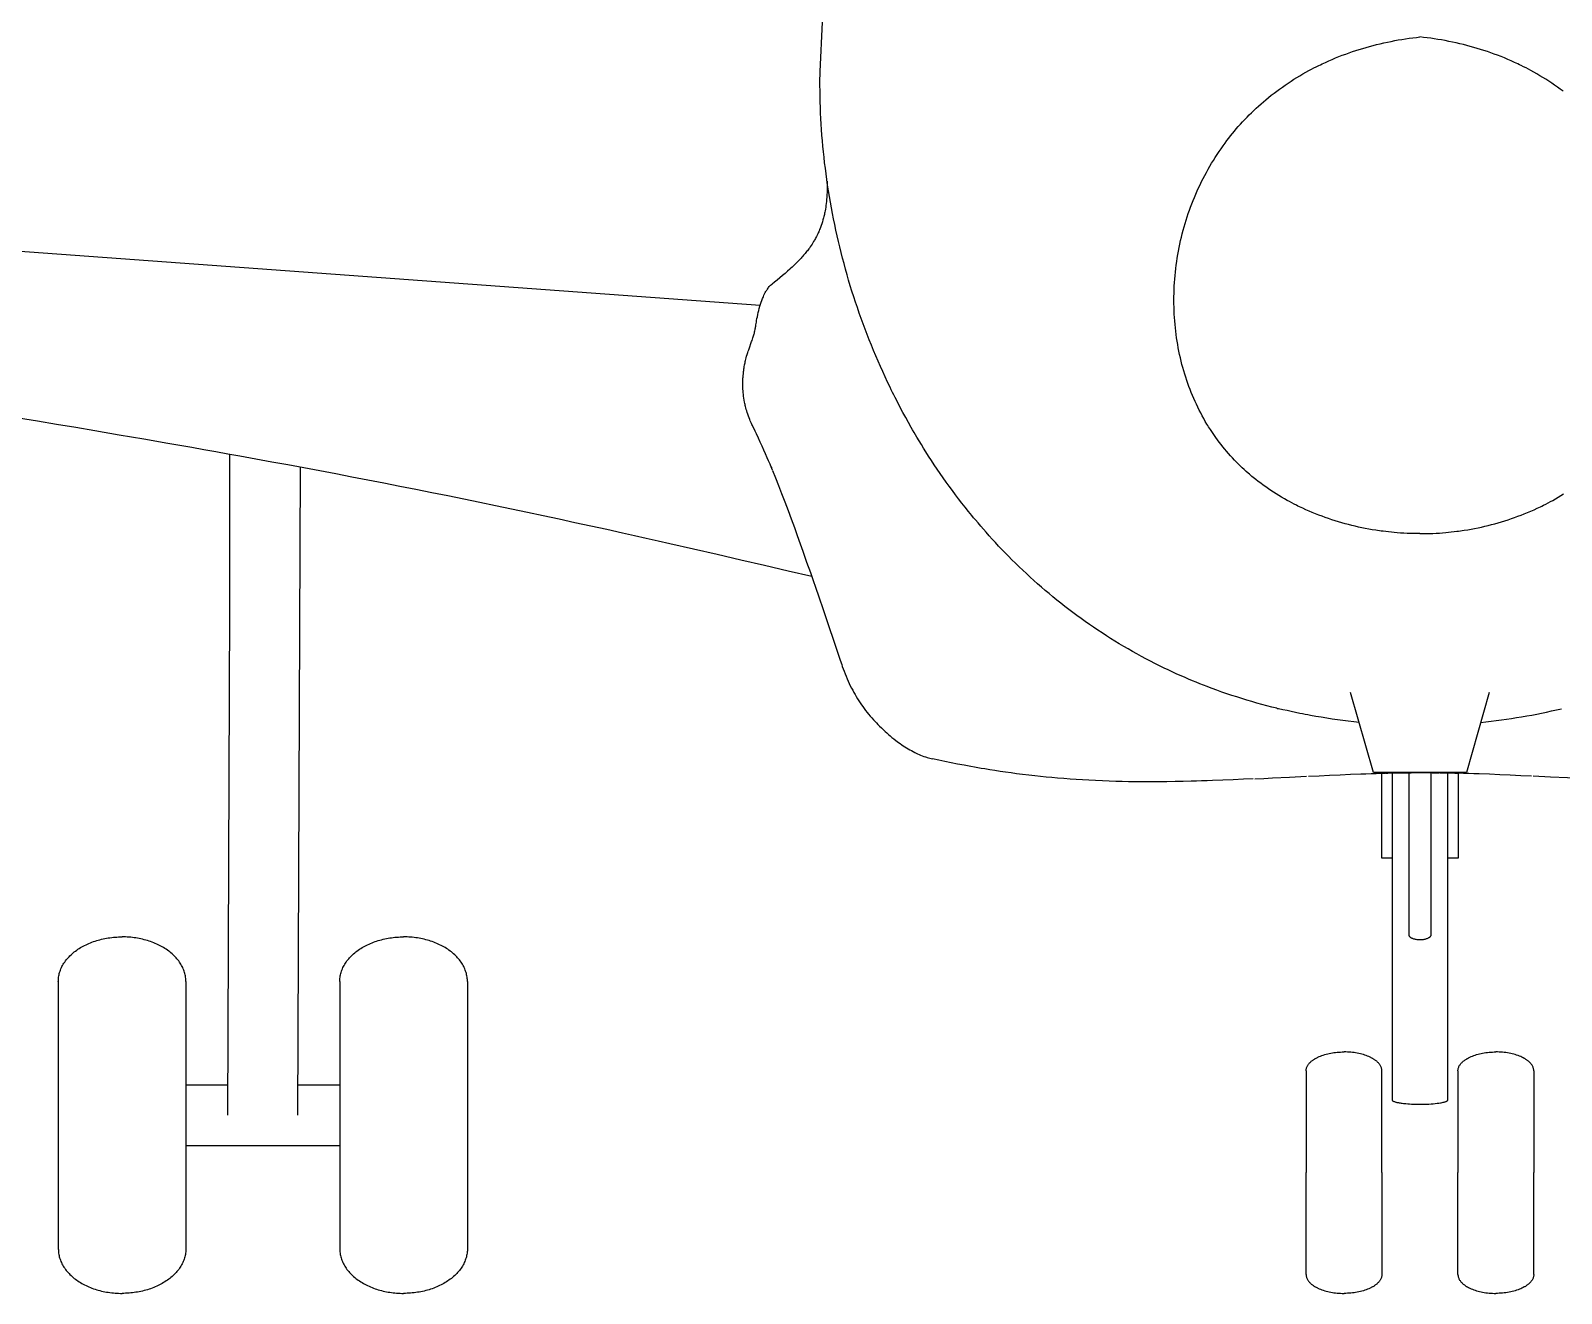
# Model space of a CAD drawing. Extents: x -17108 to 71323, y -8319 to 54197.
# Drawn here: x 48954 to 53995, y 42317 to 46476 of the extents above; entities that cross this region are included whole.
import ezdxf

# ---------------------------------------------------------------- set-up
doc = ezdxf.new("R2010")
doc.units = 0
doc.linetypes.add('DASHED', pattern=[15, 12, -3])
doc.layers.get('0').update_dxf_attribs({"linetype": 'CONTINUOUS'})

msp = doc.modelspace()

# ---------------------------------------------------------------- linework, layer by layer
at = {"color": 7, "linetype": 'DASHED', "ltscale": 0.003517}
msp.add_line((51576.9, 45980), (51576.9, 45979.9), dxfattribs=at)
at = {"color": 7, "linetype": 'DASHED', "ltscale": 0.003712}
msp.add_line((51577.1, 45978.3), (51577.1, 45978.4), dxfattribs=at)
at = {"color": 7}
for p, q in [((46643, 45915.7), (51356.8, 45571.5)), ((49610.8, 44571.2), (49610.8, 45080.3)), ((49834, 42903.7), (49842.7, 45037.8)), ((49604, 42904.6), (49610.8, 44571.2)), ((53375.9, 44033), (53300.8, 44295.7)), ((53757.2, 44295.7), (53682.1, 44033)), ((53682.1, 44033), (53375.9, 44033)), ((53437, 44033), (53437, 42954.5)), ((53493, 43498.1), (53493, 44033)), ((53565, 44033), (53565, 43498.1)), ((53621, 42954.5), (53621, 44033)), ((53402.2, 43752), (53437, 43752)), ((53621, 43752), (53655.8, 43752)), ((49045.5, 43344.5), (49045.5, 42939.9)), ((49465.5, 43344.5), (49465.5, 42939.9)), ((49972.5, 43344.5), (49972.5, 42939.9)), ((50392.5, 43344.5), (50392.5, 42939.9)), ((53154, 43049.8), (53154, 42714.8)), ((53404, 42714.8), (53404, 43049.7)), ((53654, 43049.8), (53654, 42714.8)), ((53904, 43049.7), (53904, 42714.8)), ((49465.5, 43004.2), (49604.4, 43004.2)), ((49834.4, 43004.2), (49972.5, 43004.2)), ((49045.5, 42939.9), (49045.5, 42463.8)), ((49465.5, 42939.9), (49465.5, 42463.8)), ((49972.5, 42939.9), (49972.5, 42463.8)), ((50392.5, 42939.9), (50392.5, 42463.8)), ((49465.5, 42804.2), (49972.5, 42804.2)), ((53154, 42379.7), (53154, 42714.8)), ((53404, 42714.8), (53404, 42379.8)), ((53654, 42379.7), (53654, 42714.8)), ((53904, 42379.8), (53904, 42714.8))]:
    msp.add_line(p, q, dxfattribs=at)
at = {"color": 7, "linetype": 'DASHED', "ltscale": 0.000292969}
msp.add_line((51924, 44077.5), (51924, 44077.5), dxfattribs=at)
at = {"color": 7}
for points in [[(51553.7, 46341.8), (51562.1, 46503.8)], [(53529, 44819.8), (53518.3, 44819.7), (53507.7, 44819.8), (53497, 44820), (53486.4, 44820.3), (53475.7, 44820.8), (53465.1, 44821.4), (53454.5, 44822.2), (53443.9, 44823), (53434.8, 44823.9), (53425.7, 44824.8), (53416.6, 44825.8), (53407.6, 44827), (53401.6, 44827.8), (53395.5, 44828.6), (53389.5, 44829.5), (53383.5, 44830.4), (53371.5, 44832.3), (53360.3, 44834.3), (53349, 44836.5), (53337.8, 44838.7), (53326.6, 44841.1), (53315.5, 44843.6), (53304.4, 44846.3), (53293.3, 44849.1), (53282.3, 44852), (53271.4, 44855.1), (53260.5, 44858.3), (53249.6, 44861.6), (53238.8, 44865.1), (53228, 44868.7), (53217.3, 44872.4), (53206.7, 44876.3), (53196.1, 44880.3), (53185.3, 44884.5), (53174.6, 44888.8), (53164, 44893.4), (53153.4, 44898), (53142.9, 44902.8), (53137.7, 44905.2), (53132.5, 44907.7), (53127.3, 44910.2), (53122.2, 44912.8), (53114.5, 44916.7), (53106.9, 44920.6), (53099.3, 44924.7), (53091.7, 44928.8), (53082.6, 44933.9), (53073.6, 44939.1), (53064.7, 44944.5), (53055.9, 44949.9), (53047.1, 44955.5), (53038.5, 44961.2), (53029.9, 44967), (53021.4, 44972.9), (53013, 44979), (53004.7, 44985.1), (52996.4, 44991.4), (52988.1, 44997.9), (52979.8, 45004.6), (52975.7, 45008), (52971.6, 45011.5), (52967.6, 45014.9), (52963.5, 45018.4), (52956.9, 45024.3), (52950.3, 45030.2), (52943.9, 45036.3), (52937.5, 45042.4), (52931.1, 45048.6), (52924.9, 45054.8), (52918.2, 45061.8), (52911.6, 45068.8), (52905.1, 45075.9), (52898.7, 45083.1), (52892.3, 45090.4), (52886.1, 45097.8), (52880, 45105.3), (52874, 45112.9), (52868.2, 45120.5), (52862.4, 45128.2), (52856.7, 45136.1), (52852.2, 45142.5), (52847.7, 45149), (52843.3, 45155.6), (52838.9, 45162.2), (52836.1, 45166.6), (52833.3, 45171.1), (52830.5, 45175.5), (52827.7, 45180), (52822.3, 45189.1), (52817.1, 45198.3), (52812, 45207.5), (52807, 45216.8), (52802.1, 45226.2), (52797.4, 45235.7), (52792.8, 45245.2), (52788.4, 45254.9), (52784.1, 45264.6), (52779.9, 45274.3), (52775.9, 45284.2), (52772, 45294.1), (52768.2, 45304), (52764.6, 45314), (52761.1, 45324.1), (52757.8, 45334.3), (52754.5, 45344.8), (52751.3, 45355.4), (52748.3, 45366.1), (52745.5, 45376.8), (52742.7, 45387.5), (52740.2, 45398.4), (52737.8, 45409.2), (52735.5, 45420.1), (52733.4, 45431), (52731.4, 45442), (52729.5, 45453), (52727.9, 45464.1), (52726.3, 45475.2), (52724.9, 45486.3), (52723.7, 45497.4), (52722.6, 45508.6), (52721.6, 45519.7), (52720.8, 45530.9), (52720.2, 45542.2), (52719.7, 45553.4), (52719.3, 45565), (52719.1, 45576.5), (52719, 45588.1), (52719.1, 45599.7), (52719.3, 45611.2), (52719.7, 45622.8), (52720.2, 45634.4), (52720.9, 45646), (52721.8, 45657.6), (52722.8, 45669.2), (52723.9, 45680.8), (52725.2, 45692.3), (52726.7, 45703.9), (52728.3, 45715.4), (52730, 45727), (52731.9, 45738.5), (52734, 45750), (52736.2, 45761.5), (52738.6, 45772.9), (52741.1, 45784.4), (52743.7, 45795.7), (52746.6, 45807.1), (52749.5, 45818.4), (52752.6, 45829.7), (52755.9, 45841), (52759.2, 45851.9), (52762.7, 45862.7), (52766.3, 45873.5), (52770, 45884.3), (52773.9, 45895), (52777.9, 45905.6), (52782.1, 45916.2), (52786.3, 45926.8), (52790.8, 45937.3), (52795.4, 45947.8), (52800.1, 45958.1), (52804.9, 45968.5), (52809.9, 45978.7), (52815.1, 45988.9), (52820.3, 45999.1), (52825.8, 46009.2), (52831.3, 46019.1), (52837, 46029.1), (52842.8, 46038.9), (52848.8, 46048.7), (52854.9, 46058.4), (52861.1, 46068), (52867.5, 46077.6), (52874, 46087.1), (52880.7, 46096.5), (52884.1, 46101.2), (52887.5, 46105.8), (52893.4, 46113.7), (52899.4, 46121.6), (52905.5, 46129.3), (52911.7, 46137), (52918, 46144.6), (52924.4, 46152.2), (52930.9, 46159.7), (52937.9, 46167.6), (52945.1, 46175.4), (52952.3, 46183.1), (52959.6, 46190.7), (52967.1, 46198.3), (52974.6, 46205.7), (52982.2, 46213.1), (52989.9, 46220.3), (52997.7, 46227.5), (53005.7, 46234.5), (53013.7, 46241.5), (53021.7, 46248.4), (53030.6, 46255.6), (53039.5, 46262.8), (53048.5, 46269.8), (53057.6, 46276.7), (53066.8, 46283.5), (53076.1, 46290.2), (53085.5, 46296.7), (53095, 46303.1), (53104.5, 46309.4), (53114.2, 46315.6), (53123.9, 46321.6), (53133.7, 46327.5), (53143.6, 46333.3), (53153.5, 46338.9), (53163.6, 46344.4), (53171.6, 46348.7), (53179.6, 46352.9), (53187.7, 46357), (53195.8, 46361.1), (53201.2, 46363.7), (53206.7, 46366.3), (53212.2, 46368.9), (53217.7, 46371.4), (53228.7, 46376.4), (53239.8, 46381.2), (53250.9, 46385.8), (53262.1, 46390.3), (53273.3, 46394.7), (53284.6, 46398.9), (53295.8, 46402.9), (53306.9, 46406.8), (53318.2, 46410.5), (53329.4, 46414.1), (53340.7, 46417.5), (53352, 46420.8), (53363.3, 46424), (53374.7, 46427), (53386, 46429.9), (53398, 46432.8), (53410, 46435.6), (53421.9, 46438.2), (53433.9, 46440.6), (53445.9, 46442.9), (53457.8, 46445.1), (53469.8, 46447.1), (53481.7, 46449), (53493.6, 46450.8), (53505.5, 46452.4), (53517.3, 46453.8), (53529, 46455.1)], [(54000.4, 46276.7), (53991.2, 46283.5), (53981.9, 46290.2), (53972.5, 46296.7), (53963, 46303.1), (53953.5, 46309.4), (53943.8, 46315.6), (53934.1, 46321.6), (53924.3, 46327.5), (53914.4, 46333.3), (53904.5, 46338.9), (53894.4, 46344.4), (53886.4, 46348.7), (53878.4, 46352.9), (53870.3, 46357), (53862.2, 46361.1), (53856.7, 46363.7), (53851.3, 46366.3), (53845.8, 46368.9), (53840.3, 46371.4), (53829.3, 46376.4), (53818.2, 46381.2), (53807.1, 46385.8), (53795.9, 46390.3), (53784.7, 46394.7), (53773.4, 46398.9), (53762.2, 46402.9), (53751.1, 46406.8), (53739.8, 46410.5), (53728.6, 46414.1), (53717.3, 46417.5), (53706, 46420.8), (53694.7, 46424), (53683.3, 46427), (53672, 46429.9), (53660, 46432.8), (53648, 46435.6), (53636.1, 46438.2), (53624.1, 46440.6), (53612.1, 46442.9), (53600.2, 46445.1), (53588.2, 46447.1), (53576.3, 46449), (53564.4, 46450.8), (53552.5, 46452.4), (53540.7, 46453.8), (53529, 46455.1)], [(53058.1, 44244.1), (53041.4, 44248.2), (53024.8, 44252.5), (53008.2, 44256.9), (52991.6, 44261.5), (52975, 44266.2), (52958.6, 44271.1), (52942.1, 44276.1), (52925.7, 44281.3), (52909.4, 44286.6), (52893.1, 44292.1), (52876.8, 44297.7), (52860.6, 44303.5), (52844.5, 44309.4), (52836.4, 44312.4), (52828.4, 44315.5), (52816.4, 44320.1), (52804.4, 44324.9), (52792.4, 44329.7), (52780.5, 44334.6), (52766.9, 44340.3), (52753.3, 44346.1), (52739.9, 44352), (52726.4, 44358.1), (52713, 44364.2), (52699.7, 44370.4), (52686.4, 44376.8), (52671.3, 44384.2), (52656.3, 44391.7), (52641.4, 44399.3), (52626.6, 44407.1), (52611.8, 44415), (52597.1, 44423), (52582.5, 44431.2), (52567.9, 44439.5), (52553.5, 44448), (52539.1, 44456.6), (52524.8, 44465.3), (52510.5, 44474.1), (52496.4, 44483.1), (52482.3, 44492.2), (52468.3, 44501.4), (52454.4, 44510.8), (52440.6, 44520.3), (52426.9, 44529.9), (52413.3, 44539.6), (52399.7, 44549.5), (52386.3, 44559.5), (52372.9, 44569.6), (52359.6, 44579.8), (52346.4, 44590.2), (52333.4, 44600.6), (52320.5, 44611.1), (52307.8, 44621.7), (52295.1, 44632.4), (52282.5, 44643.2), (52270, 44654.1), (52257.7, 44665.1), (52245.4, 44676.2), (52233.2, 44687.5), (52221.1, 44698.8), (52209.1, 44710.3), (52197.2, 44721.8), (52185.5, 44733.5), (52173.8, 44745.2), (52163, 44756.2), (52152.3, 44767.3), (52141.7, 44778.5), (52131.2, 44789.7), (52120.8, 44801.1), (52110.5, 44812.5), (52100.3, 44824), (52091.4, 44834.1), (52082.6, 44844.3), (52073.8, 44854.5), (52065.1, 44864.8), (52059.4, 44871.7), (52053.7, 44878.7), (52042.3, 44892.6), (52031.1, 44906.6), (52020.5, 44920.2), (52010, 44933.8), (51999.6, 44947.5), (51989.3, 44961.3), (51979.1, 44975.2), (51969.1, 44989.1), (51959.1, 45003.2), (51949.3, 45017.3), (51939.6, 45031.5), (51930, 45045.8), (51920.5, 45060.2), (51911.2, 45074.6), (51901.9, 45089.2), (51894.5, 45101), (51887.2, 45112.9), (51879.9, 45124.9), (51872.7, 45136.9), (51868, 45144.9), (51863.3, 45152.9), (51858.6, 45161), (51853.9, 45169.1), (51844.8, 45185.3), (51835.7, 45201.6), (51826.8, 45218), (51818, 45234.4), (51809.4, 45250.9), (51800.9, 45267.5), (51796.6, 45276), (51792.4, 45284.4), (51788.2, 45292.9), (51784.1, 45301.4), (51775.9, 45318.5), (51767.9, 45335.6), (51760, 45352.8), (51752.2, 45370.1), (51744.6, 45387.4), (51737.1, 45404.8), (51729.8, 45422.2), (51722.6, 45439.7), (51715.6, 45457.3), (51708.7, 45474.9), (51702, 45492.6), (51695.4, 45510.3), (51688.9, 45528.1), (51682.6, 45545.9), (51676.5, 45563.8), (51670.5, 45581.7), (51664.6, 45599.7), (51658.9, 45617.7), (51653.3, 45635.8), (51647.9, 45653.9), (51642.7, 45672.1), (51637.5, 45690.2), (51632.6, 45708.5), (51627.8, 45726.7), (51623.1, 45745), (51618.6, 45763.4), (51614.2, 45781.7), (51610, 45800.2), (51605.9, 45818.6), (51602, 45837.1), (51598.2, 45855.6), (51594.6, 45874.1), (51591.1, 45892.7), (51587.8, 45911.3), (51584.6, 45929.9), (51581.6, 45948.6), (51578.7, 45967.2), (51576, 45985.9), (51573.4, 46004.7), (51571.1, 46022.8), (51568.9, 46040.9), (51566.9, 46059), (51565, 46077.1), (51563.2, 46095.3), (51561.6, 46113.4), (51560.1, 46131.6), (51558.8, 46149.8), (51557.6, 46168), (51556.6, 46186.2), (51555.7, 46204.4), (51555, 46222.6), (51554.4, 46240.9), (51553.9, 46259.1), (51553.6, 46277.3), (51553.5, 46295.6), (51553.5, 46313.8), (51553.6, 46332), (51553.7, 46341.8), (51553.9, 46351.5)], [(51576.9, 45979.9), (51577, 45970.5), (51577, 45961.4), (51576.9, 45952.6), (51576.7, 45944), (51576.3, 45935.6), (51575.8, 45927.5), (51575.2, 45919.5)], [(51570.2, 45882.1), (51569.4, 45878.3), (51568.7, 45874.5), (51567.9, 45870.8), (51567, 45867.1), (51566.2, 45863.4), (51565.2, 45859.8), (51563.4, 45853), (51561.5, 45846.4), (51559.5, 45840), (51557.4, 45833.7), (51556.2, 45830.5), (51555, 45827.3), (51553.7, 45823.8), (51552.3, 45820.4), (51550.9, 45817), (51549.4, 45813.6), (51547.9, 45810.3), (51546.4, 45806.9), (51544.1, 45802.4), (51541.8, 45797.8), (51540.1, 45794.6), (51538.4, 45791.4), (51536.8, 45788.4), (51535.1, 45785.4), (51532.6, 45781.3), (51530.1, 45777.2), (51527.5, 45773.1), (51524.6, 45768.7), (51521.6, 45764.3), (51518.5, 45760), (51516.4, 45757.1), (51514.2, 45754.1), (51511.9, 45751.1), (51509.6, 45748.1), (51507.2, 45745.1), (51504.7, 45742.1), (51499.7, 45736.2), (51496.9, 45732.9), (51494.1, 45729.8), (51491.2, 45726.6), (51488.3, 45723.4), (51484.1, 45718.9), (51479.8, 45714.4), (51475.4, 45710), (51472, 45706.7), (51468.6, 45703.4), (51461.8, 45696.8), (51458, 45693.4), (51454.3, 45690), (51446.7, 45683.2), (51438.5, 45676.1), (51430.2, 45669), (51421.1, 45661.5), (51412, 45654.1), (51403.8, 45647.6), (51395.6, 45641.2)], [(51341.9, 45502.1), (51342.5, 45506.8), (51343.2, 45511.4), (51344, 45516.3), (51344.8, 45521.1), (51346, 45527.5), (51347.2, 45533.8), (51348.8, 45540.9), (51350.3, 45547.8), (51352, 45554.5), (51353.7, 45561.1), (51355.7, 45568), (51357.8, 45574.7), (51359.9, 45581.2), (51362.1, 45587.4), (51363.2, 45590.4), (51364.3, 45593.3), (51365.9, 45597.1), (51367.4, 45600.8), (51369, 45604.4), (51371.2, 45608.9), (51373.4, 45613.1), (51375.7, 45617.2), (51376.8, 45619.1), (51378, 45621), (51379.1, 45622.8), (51380.3, 45624.6), (51382.4, 45627.5), (51384.5, 45630.2), (51386.6, 45632.7), (51388.8, 45635.1), (51391, 45637.3), (51393.3, 45639.3), (51395.6, 45641.2)], [(51300.2, 45335), (51300.3, 45336.8), (51300.7, 45340.4), (51301.1, 45345.3), (51301.5, 45349.9), (51301.8, 45353.1), (51302.2, 45356.1), (51302.6, 45359), (51303, 45361.8), (51303.5, 45365.2), (51304.1, 45368.6), (51305.3, 45375.5), (51306.6, 45382.2), (51307.3, 45385.8), (51308.1, 45389.5), (51309.1, 45393.5), (51310.4, 45398.5), (51311.9, 45404), (51313.6, 45409.8), (51315.6, 45416), (51317.2, 45420.5), (51318.8, 45425.1), (51322.3, 45434.9), (51326.1, 45445), (51328.5, 45451.6), (51329.7, 45455), (51331.4, 45460), (51332.7, 45464), (51334, 45467.9), (51335.8, 45473.9), (51336.6, 45476.8), (51337.4, 45479.8), (51338.4, 45483.7), (51339.3, 45487.6), (51340.1, 45491.4), (51340.6, 45494.1), (51341, 45496.7), (51341.5, 45499.4), (51341.8, 45502.1)], [(51331.1, 45175.1), (51329.5, 45178.4), (51327.9, 45181.8), (51325.9, 45186.3), (51323.9, 45190.9), (51322, 45195.5), (51319.8, 45201.1), (51317.7, 45206.7), (51315.7, 45212.3), (51313.8, 45218), (51312.1, 45223.6), (51310.7, 45228.4), (51309.5, 45233.1), (51308.3, 45237.9), (51307.4, 45241.4), (51306.6, 45244.9), (51305.9, 45248.4), (51305.2, 45251.8), (51304, 45258.6), (51302.9, 45265.3), (51302, 45271.8), (51301.3, 45277.9), (51300.7, 45283.8), (51300.2, 45289.5), (51299.9, 45295.1), (51299.7, 45298.7), (51299.6, 45302.2), (51299.4, 45309), (51299.4, 45315), (51299.5, 45320.8), (51299.7, 45326.5), (51299.9, 45330.8), (51300.2, 45335)], [(51526.2, 44678), (51448.7, 44696), (51371.1, 44714.1), (51293.3, 44732.2), (51215.4, 44750.2), (51137.5, 44768.1), (51059.5, 44785.9), (51020.3, 44794.7), (50981.2, 44803.6), (50942.2, 44812.3), (50903.3, 44821), (50851.1, 44832.5), (50798.9, 44844), (50746.7, 44855.4), (50694.5, 44866.7), (50642.2, 44877.9), (50589.9, 44889.1), (50537.7, 44900.1), (50485.4, 44911), (50433, 44921.9), (50380.5, 44932.7), (50328, 44943.4), (50275.5, 44954), (50222.8, 44964.5), (50170.1, 44975), (50117.4, 44985.3), (50064.7, 44995.6), (50012, 45005.7), (49959.3, 45015.8), (49906.7, 45025.8), (49854, 45035.7), (49801.3, 45045.5), (49748.7, 45055.2), (49696, 45064.8), (49643.3, 45074.4), (49603.9, 45081.5), (49564.5, 45088.6), (49524.8, 45095.6), (49485.2, 45102.6), (49406.1, 45116.5), (49327, 45130.2), (49246.4, 45144.1), (49165.8, 45157.8), (49102.7, 45168.4), (49039.7, 45178.9), (48977, 45189.3), (48914.3, 45199.6)], [(51394, 45035.9), (51388.9, 45048.2), (51384.4, 45058.7), (51379.8, 45069.2), (51374.4, 45081.6), (51368.9, 45093.9), (51363, 45107.1), (51357, 45120.2), (51350.7, 45133.9), (51344.4, 45147.5), (51340, 45156.7), (51331.1, 45175.1)], [(51397.3, 45027.7), (51407, 45003.4), (51417, 44977.9), (51427.3, 44951), (51437.7, 44923.7), (51448.2, 44895.8), (51458.5, 44867.9), (51469.1, 44839), (51477.3, 44816.5), (51483.9, 44798), (51497, 44761.4), (51509.6, 44725.5), (51521.8, 44690.8), (51529.6, 44668.2), (51539.3, 44640.2), (51548.2, 44614.2), (51564.7, 44565.9), (51579.2, 44523.3), (51601.1, 44458.7), (51619.9, 44402.7), (51624.9, 44388.1), (51627, 44381.9), (51629.7, 44374.3), (51632.7, 44366), (51635.9, 44357.8), (51639.2, 44349.7), (51642.6, 44341.6), (51646.1, 44333.9), (51649.7, 44326.1), (51653.4, 44318.5), (51657.2, 44310.9), (51661.2, 44303.4), (51665, 44296.4), (51668.9, 44289.5), (51672.9, 44282.6), (51677.1, 44275.8), (51681.3, 44269.1), (51685.7, 44262.5), (51690.1, 44256), (51694.6, 44249.6), (51699.2, 44243.2), (51703.9, 44236.9), (51708.8, 44230.7), (51713.7, 44224.5), (51718.8, 44218.5), (51723.9, 44212.5), (51729.2, 44206.6), (51734.2, 44201.2), (51739.3, 44195.8), (51744.5, 44190.5), (51749.7, 44185.4)], [(53529, 44819.8), (53539.7, 44819.7), (53550.3, 44819.8), (53561, 44820), (53571.6, 44820.3), (53582.3, 44820.8), (53592.9, 44821.4), (53603.5, 44822.2), (53614.1, 44823), (53623.2, 44823.9), (53632.3, 44824.8), (53641.4, 44825.8), (53650.4, 44827), (53656.4, 44827.8), (53662.4, 44828.6), (53668.5, 44829.5), (53674.5, 44830.4), (53686.5, 44832.3), (53697.7, 44834.3), (53709, 44836.5), (53720.2, 44838.7), (53731.4, 44841.1), (53742.5, 44843.6), (53753.6, 44846.3), (53764.6, 44849.1), (53775.7, 44852), (53786.6, 44855.1), (53797.5, 44858.3), (53808.4, 44861.6), (53819.2, 44865.1), (53830, 44868.7), (53840.7, 44872.4), (53851.3, 44876.3), (53861.9, 44880.3), (53872.7, 44884.5), (53883.4, 44888.8), (53894, 44893.4), (53904.6, 44898), (53915.1, 44902.8), (53920.3, 44905.2), (53925.5, 44907.7), (53930.7, 44910.2), (53935.8, 44912.8), (53943.5, 44916.7), (53951.1, 44920.6), (53958.7, 44924.7), (53966.3, 44928.8), (53975.4, 44933.9), (53984.3, 44939.1), (53993.3, 44944.5), (54002.1, 44949.9)], [(53328.8, 44197.6), (53311, 44199.6), (53293.1, 44201.7), (53275.3, 44203.9), (53257.5, 44206.3), (53239.7, 44208.8), (53221.9, 44211.5), (53204.2, 44214.4), (53186.5, 44217.4), (53168.8, 44220.5), (53159.9, 44222.2), (53151.1, 44223.9), (53142.3, 44225.6), (53133.5, 44227.3), (53119.4, 44230.2), (53105.3, 44233.2), (53091.3, 44236.3), (53077.3, 44239.5), (53063.3, 44242.8)], [(51749.7, 44185.4), (51755.8, 44179.4), (51759.2, 44176.1), (51763.4, 44172.1), (51767.6, 44168.1), (51773.1, 44163.1), (51778.6, 44158.1), (51784.4, 44153.2), (51790.3, 44148.3), (51796.6, 44143.2), (51803, 44138.2), (51807.7, 44134.6), (51812.5, 44131.1), (51817.4, 44127.7), (51822.6, 44124.1), (51827.8, 44120.6), (51833.1, 44117.2), (51838.3, 44113.9), (51843.6, 44110.8), (51848.8, 44107.7), (51854.3, 44104.7), (51859.8, 44101.7), (51865.3, 44098.9), (51869.8, 44096.6), (51874.4, 44094.5), (51879.6, 44092.1), (51884.9, 44089.9), (51890.2, 44087.8), (51895.5, 44085.8), (51901.1, 44083.8), (51904, 44082.9), (51906.8, 44082), (51911.1, 44080.7), (51915.4, 44079.5), (51919.7, 44078.5), (51924.1, 44077.5)], [(52979.8, 44011.6), (52947.6, 44010.2), (52914.4, 44008.7), (52880.4, 44007.3), (52846.4, 44006), (52828.2, 44005.3), (52810, 44004.8), (52793, 44004.2), (52776, 44003.8), (52749.2, 44003.1), (52722.5, 44002.6), (52695.7, 44002.2), (52674.2, 44002), (52652.7, 44001.8), (52631.3, 44001.8), (52609.8, 44001.9), (52589.3, 44002.1), (52568.8, 44002.4), (52548.2, 44002.8), (52527.7, 44003.3), (52505.4, 44004), (52483.2, 44004.8), (52460.9, 44005.8), (52438.6, 44006.9), (52418, 44008.1), (52397.4, 44009.4), (52376.8, 44010.8), (52356.1, 44012.4), (52335.5, 44014.1), (52316.8, 44015.7), (52298.1, 44017.5), (52279.4, 44019.4), (52260.8, 44021.4), (52240.7, 44023.7), (52220.7, 44026.1), (52200.7, 44028.7), (52182.6, 44031.1), (52164.5, 44033.7), (52146.4, 44036.3), (52129.5, 44038.9), (52112.7, 44041.6), (52095.8, 44044.3), (52084.6, 44046.2), (52073.4, 44048.2), (52061.9, 44050.2), (52050.5, 44052.2), (52028.5, 44056.3), (52006.4, 44060.5), (51985.7, 44064.6), (51964.9, 44068.8), (51944.5, 44073.1), (51924, 44077.5)], [(52984.8, 44011.8), (53014.6, 44013.2), (53043, 44014.6), (53099.4, 44017.3), (53155.7, 44020.1)], [(53162.2, 44020.5), (53196.9, 44022.1), (53231.4, 44023.8), (53265.8, 44025.3), (53300.1, 44026.8), (53334.3, 44028.1), (53351.2, 44028.7), (53368.2, 44029.3), (53385.1, 44029.8), (53402.1, 44030.3)], [(53895.8, 44020.5), (53861.1, 44022.2), (53826.6, 44023.8), (53792.2, 44025.3), (53757.9, 44026.8), (53723.7, 44028.1), (53706.7, 44028.7), (53689.8, 44029.3), (53672.8, 44029.8), (53655.9, 44030.3)], [(54072.5, 44011.9), (54043.4, 44013.2), (54015, 44014.6), (53958.5, 44017.3), (53902.3, 44020.1)], [(49045.5, 43344.5), (49045.6, 43347.9), (49045.7, 43351.2), (49046, 43354.5), (49046.5, 43358.6), (49047.1, 43362.6), (49047.9, 43366.5), (49048.8, 43370.5), (49049.9, 43374.4), (49051.1, 43378.3), (49052.6, 43382.2), (49054.1, 43386.1), (49055.8, 43389.9), (49057.6, 43393.6), (49059.7, 43397.4), (49061.8, 43401.2), (49064.1, 43404.9), (49066.5, 43408.5), (49069, 43412), (49071.8, 43415.6), (49074.7, 43419.1), (49077.7, 43422.5), (49080.8, 43425.8), (49083.9, 43429.1), (49087.4, 43432.4), (49090.9, 43435.6), (49094.5, 43438.7), (49098.2, 43441.7), (49102, 43444.6), (49106.1, 43447.6), (49110.2, 43450.4), (49114.4, 43453.1), (49118.6, 43455.8), (49123, 43458.3), (49127.5, 43460.8), (49132.2, 43463.2), (49136.9, 43465.5), (49141.6, 43467.7), (49146.4, 43469.8), (49151.4, 43471.9), (49156.4, 43473.8), (49161.5, 43475.7), (49166.7, 43477.4), (49171.8, 43479), (49177.2, 43480.6), (49182.6, 43482), (49188, 43483.4), (49193.4, 43484.6), (49198.8, 43485.7), (49204.4, 43486.8), (49210, 43487.7), (49215.6, 43488.5), (49221.3, 43489.2), (49226.9, 43489.8), (49232.6, 43490.3), (49238.3, 43490.7), (49244, 43491), (49249.8, 43491.1), (49255.5, 43491.2)], [(49465.5, 43344.5), (49465.4, 43347.9), (49465.3, 43351.2), (49465, 43354.5), (49464.5, 43358.6), (49463.9, 43362.6), (49463.1, 43366.5), (49462.2, 43370.5), (49461.1, 43374.4), (49459.8, 43378.3), (49458.4, 43382.2), (49456.9, 43386.1), (49455.2, 43389.9), (49453.4, 43393.6), (49451.3, 43397.4), (49449.2, 43401.2), (49446.9, 43404.9), (49444.5, 43408.5), (49442, 43412), (49439.2, 43415.6), (49436.3, 43419.1), (49433.3, 43422.5), (49430.2, 43425.8), (49427.1, 43429.1), (49423.6, 43432.4), (49420.1, 43435.6), (49416.5, 43438.7), (49412.8, 43441.7), (49409, 43444.6), (49404.9, 43447.6), (49400.8, 43450.4), (49396.6, 43453.1), (49392.3, 43455.8), (49388, 43458.3), (49383.5, 43460.8), (49378.8, 43463.2), (49374.1, 43465.5), (49369.4, 43467.7), (49364.6, 43469.8), (49359.6, 43471.9), (49354.6, 43473.8), (49349.5, 43475.7), (49344.3, 43477.4), (49339.2, 43479), (49333.8, 43480.6), (49328.4, 43482), (49323, 43483.4), (49317.6, 43484.6), (49312.2, 43485.7), (49306.6, 43486.8), (49301, 43487.7), (49295.4, 43488.5), (49289.7, 43489.2), (49284.1, 43489.8), (49278.4, 43490.3), (49272.7, 43490.7), (49266.9, 43491), (49261.2, 43491.1), (49255.5, 43491.2)], [(49972.5, 43344.5), (49972.6, 43347.9), (49972.7, 43351.2), (49973, 43354.5), (49973.5, 43358.6), (49974.1, 43362.6), (49974.9, 43366.5), (49975.8, 43370.5), (49976.9, 43374.4), (49978.1, 43378.3), (49979.6, 43382.2), (49981.1, 43386.1), (49982.8, 43389.9), (49984.6, 43393.6), (49986.7, 43397.4), (49988.8, 43401.2), (49991.1, 43404.9), (49993.5, 43408.5), (49996, 43412), (49998.8, 43415.6), (50001.7, 43419.1), (50004.7, 43422.5), (50007.8, 43425.8), (50010.9, 43429.1), (50014.4, 43432.4), (50017.9, 43435.6), (50021.5, 43438.7), (50025.2, 43441.7), (50029, 43444.6), (50033.1, 43447.6), (50037.2, 43450.4), (50041.4, 43453.1), (50045.6, 43455.8), (50050, 43458.3), (50054.5, 43460.8), (50059.2, 43463.2), (50063.9, 43465.5), (50068.6, 43467.7), (50073.4, 43469.8), (50078.4, 43471.9), (50083.4, 43473.8), (50088.5, 43475.7), (50093.7, 43477.4), (50098.8, 43479), (50104.2, 43480.6), (50109.6, 43482), (50115, 43483.4), (50120.4, 43484.6), (50125.8, 43485.7), (50131.4, 43486.8), (50137, 43487.7), (50142.6, 43488.5), (50148.3, 43489.2), (50153.9, 43489.8), (50159.6, 43490.3), (50165.3, 43490.7), (50171, 43491), (50176.8, 43491.1), (50182.5, 43491.2)], [(50392.5, 43344.5), (50392.4, 43347.9), (50392.3, 43351.2), (50392, 43354.5), (50391.5, 43358.6), (50390.9, 43362.6), (50390.1, 43366.5), (50389.2, 43370.5), (50388.1, 43374.4), (50386.8, 43378.3), (50385.4, 43382.2), (50383.9, 43386.1), (50382.2, 43389.9), (50380.4, 43393.6), (50378.3, 43397.4), (50376.2, 43401.2), (50373.9, 43404.9), (50371.5, 43408.5), (50369, 43412), (50366.2, 43415.6), (50363.3, 43419.1), (50360.3, 43422.5), (50357.2, 43425.8), (50354.1, 43429.1), (50350.6, 43432.4), (50347.1, 43435.6), (50343.5, 43438.7), (50339.8, 43441.7), (50336, 43444.6), (50331.9, 43447.6), (50327.8, 43450.4), (50323.6, 43453.1), (50319.3, 43455.8), (50315, 43458.3), (50310.5, 43460.8), (50305.8, 43463.2), (50301.1, 43465.5), (50296.4, 43467.7), (50291.6, 43469.8), (50286.6, 43471.9), (50281.6, 43473.8), (50276.5, 43475.7), (50271.3, 43477.4), (50266.2, 43479), (50260.8, 43480.6), (50255.4, 43482), (50250, 43483.4), (50244.6, 43484.6), (50239.2, 43485.7), (50233.6, 43486.8), (50228, 43487.7), (50222.4, 43488.5), (50216.7, 43489.2), (50211.1, 43489.8), (50205.4, 43490.3), (50199.7, 43490.7), (50193.9, 43491), (50188.2, 43491.1), (50182.5, 43491.2)], [(53565, 43498.1), (53565, 43497.3), (53564.8, 43496.4), (53564.6, 43495.6), (53564.4, 43495.1), (53564.2, 43494.5), (53563.6, 43493.5), (53563, 43492.6), (53562.4, 43491.8), (53561.8, 43491.2), (53561.2, 43490.6), (53560.1, 43489.6), (53559, 43488.8), (53557.7, 43488), (53556.8, 43487.4), (53555.8, 43486.9), (53553.9, 43485.9), (53551.8, 43485.1), (53549.7, 43484.4), (53547.6, 43483.7), (53544.9, 43483), (53542.2, 43482.4), (53539.4, 43482), (53536.6, 43481.7), (53533.3, 43481.4), (53529.9, 43481.3), (53526.5, 43481.3), (53523.1, 43481.5), (53521.4, 43481.7), (53519.7, 43481.8), (53517.1, 43482.2), (53514.5, 43482.7), (53511.9, 43483.3), (53509.3, 43484), (53507.2, 43484.7), (53505.1, 43485.5), (53503.1, 43486.4), (53502.1, 43486.9), (53501.2, 43487.4), (53499.5, 43488.5), (53498.7, 43489), (53497.9, 43489.7), (53496.9, 43490.5), (53495.9, 43491.5), (53495.1, 43492.5), (53494.4, 43493.4), (53493.9, 43494.4), (53493.4, 43495.5), (53493.2, 43496.3), (53493, 43497.2), (53493, 43498.1)], [(53154, 43049.8), (53154.1, 43051.9), (53154.3, 43054), (53154.6, 43056), (53155.1, 43058.1), (53155.8, 43060.2), (53156.5, 43062.3), (53157.4, 43064.2), (53158.5, 43066.3), (53159.7, 43068.4), (53161, 43070.3), (53162.4, 43072.2), (53164, 43074.2), (53165.7, 43076.2), (53167.5, 43078), (53169.4, 43079.8), (53171.3, 43081.5), (53173.2, 43083.1), (53175.3, 43084.6), (53176.8, 43085.8), (53178.4, 43086.8), (53180.1, 43088), (53181.9, 43089.1), (53183.7, 43090.2), (53185.5, 43091.2), (53189.1, 43093.2), (53191.2, 43094.2), (53193.2, 43095.2), (53197.3, 43097.1), (53201.5, 43098.8), (53206.1, 43100.5), (53210.7, 43102.1), (53215.3, 43103.5), (53220.2, 43104.9), (53225.2, 43106.2), (53230.2, 43107.3), (53235.4, 43108.3), (53240.7, 43109.3), (53246, 43110), (53251.4, 43110.7), (53256.9, 43111.3), (53262.3, 43111.7), (53267.9, 43112), (53273.4, 43112.2), (53279, 43112.3)], [(53404, 43049.7), (53403.9, 43051.9), (53403.7, 43053.9), (53403.4, 43056), (53402.9, 43058.1), (53402.2, 43060.2), (53401.5, 43062.3), (53400.6, 43064.2), (53399.5, 43066.3), (53398.3, 43068.4), (53397, 43070.3), (53395.6, 43072.2), (53394, 43074.2), (53392.3, 43076.2), (53390.5, 43078), (53388.6, 43079.8), (53386.7, 43081.5), (53384.7, 43083.1), (53382.7, 43084.6), (53381.2, 43085.8), (53379.6, 43086.8), (53377.9, 43088), (53376.1, 43089.1), (53374.3, 43090.2), (53372.5, 43091.2), (53368.8, 43093.2), (53366.8, 43094.2), (53364.8, 43095.2), (53360.7, 43097.1), (53356.5, 43098.8), (53351.9, 43100.5), (53347.3, 43102.1), (53342.7, 43103.5), (53337.8, 43104.9), (53332.8, 43106.2), (53327.8, 43107.3), (53322.6, 43108.3), (53317.3, 43109.3), (53312, 43110), (53306.6, 43110.7), (53301.1, 43111.3), (53295.7, 43111.7), (53290.1, 43112), (53284.6, 43112.2), (53279, 43112.3)], [(53654, 43049.8), (53654.1, 43051.9), (53654.3, 43054), (53654.6, 43056), (53655.1, 43058.1), (53655.8, 43060.2), (53656.5, 43062.3), (53657.4, 43064.2), (53658.5, 43066.3), (53659.7, 43068.4), (53661, 43070.3), (53662.4, 43072.2), (53664, 43074.2), (53665.7, 43076.2), (53667.5, 43078), (53669.4, 43079.8), (53671.3, 43081.5), (53673.2, 43083.1), (53675.3, 43084.6), (53676.8, 43085.8), (53678.4, 43086.8), (53680.1, 43088), (53681.9, 43089.1), (53683.7, 43090.2), (53685.5, 43091.2), (53689.1, 43093.2), (53691.2, 43094.2), (53693.2, 43095.2), (53697.3, 43097.1), (53701.5, 43098.8), (53706.1, 43100.5), (53710.7, 43102.1), (53715.3, 43103.5), (53720.2, 43104.9), (53725.2, 43106.2), (53730.2, 43107.3), (53735.4, 43108.3), (53740.7, 43109.3), (53746, 43110), (53751.4, 43110.7), (53756.9, 43111.3), (53762.3, 43111.7), (53767.9, 43112), (53773.4, 43112.2), (53779, 43112.3)], [(53904, 43049.7), (53903.9, 43051.9), (53903.7, 43053.9), (53903.4, 43056), (53902.9, 43058.1), (53902.2, 43060.2), (53901.5, 43062.3), (53900.6, 43064.2), (53899.5, 43066.3), (53898.3, 43068.4), (53897, 43070.3), (53895.6, 43072.2), (53894, 43074.2), (53892.3, 43076.2), (53890.5, 43078), (53888.6, 43079.8), (53886.7, 43081.5), (53884.7, 43083.1), (53882.7, 43084.6), (53881.2, 43085.8), (53879.6, 43086.8), (53877.9, 43088), (53876.1, 43089.1), (53874.3, 43090.2), (53872.5, 43091.2), (53868.8, 43093.2), (53866.8, 43094.2), (53864.8, 43095.2), (53860.7, 43097.1), (53856.5, 43098.8), (53851.9, 43100.5), (53847.3, 43102.1), (53842.7, 43103.5), (53837.8, 43104.9), (53832.8, 43106.2), (53827.8, 43107.3), (53822.6, 43108.3), (53817.3, 43109.3), (53812, 43110), (53806.6, 43110.7), (53801.1, 43111.3), (53795.7, 43111.7), (53790.1, 43112), (53784.6, 43112.2), (53779, 43112.3)], [(53437, 42954.5), (53437, 42954.2), (53437.1, 42953.9), (53437.3, 42953.3), (53437.7, 42952.8), (53438.1, 42952.3), (53438.5, 42951.9), (53439.1, 42951.4), (53439.8, 42951), (53440.5, 42950.6), (53441.2, 42950.2), (53442.6, 42949.6), (53443.9, 42949), (53445.2, 42948.6), (53447.8, 42947.8), (53449.4, 42947.3), (53451.1, 42946.8), (53453.4, 42946.3), (53455.7, 42945.8), (53458.3, 42945.3), (53460.9, 42944.8), (53464, 42944.3), (53467.1, 42943.9), (53470.8, 42943.4), (53474.5, 42942.9), (53478.4, 42942.5), (53482.3, 42942.1), (53488.6, 42941.6), (53495, 42941.1), (53501.4, 42940.8), (53509.8, 42940.4), (53518.3, 42940.2), (53526.7, 42940.1), (53535.2, 42940.1), (53542.9, 42940.3), (53550.6, 42940.5), (53558.4, 42940.9), (53566.1, 42941.3), (53572.8, 42941.9), (53579.5, 42942.5), (53586.2, 42943.2), (53591.4, 42943.9), (53596.6, 42944.8), (53599.2, 42945.2), (53601.8, 42945.7), (53605.4, 42946.5), (53607.1, 42946.9), (53608.9, 42947.4), (53610.6, 42947.9), (53612.4, 42948.4), (53613.9, 42948.9), (53615.3, 42949.5), (53616.8, 42950.2), (53617.6, 42950.6), (53618.4, 42951.1), (53619.1, 42951.6), (53619.7, 42952.1), (53620.2, 42952.6), (53620.4, 42952.9), (53620.6, 42953.2), (53620.8, 42953.5), (53620.9, 42953.9), (53621, 42954.2), (53621, 42954.5)], [(49045.5, 42463.8), (49045.6, 42460.5), (49045.7, 42457.1), (49046, 42453.8), (49046.5, 42449.8), (49047.1, 42445.8), (49047.9, 42441.8), (49048.8, 42437.9), (49049.9, 42434), (49051.1, 42430), (49052.6, 42426.1), (49054.1, 42422.3), (49055.8, 42418.5), (49057.6, 42414.7), (49059.7, 42410.9), (49061.8, 42407.2), (49064.1, 42403.5), (49066.5, 42399.9), (49069, 42396.4), (49071.8, 42392.8), (49074.7, 42389.3), (49077.7, 42385.8), (49080.8, 42382.5), (49083.9, 42379.3), (49087.4, 42376), (49090.9, 42372.8), (49094.5, 42369.7), (49098.2, 42366.6), (49102, 42363.7), (49106.1, 42360.8), (49110.2, 42358), (49114.4, 42355.2), (49118.6, 42352.6), (49123, 42350.1), (49127.5, 42347.6), (49132.2, 42345.1), (49136.9, 42342.8), (49141.6, 42340.6), (49146.4, 42338.5), (49151.4, 42336.5), (49156.4, 42334.5), (49161.5, 42332.7), (49166.7, 42330.9), (49171.8, 42329.3), (49177.2, 42327.8), (49182.6, 42326.3), (49188, 42325), (49193.4, 42323.7), (49198.8, 42322.6), (49204.4, 42321.6), (49210, 42320.7), (49215.6, 42319.8), (49221.3, 42319.1), (49226.9, 42318.5), (49232.6, 42318), (49238.3, 42317.7), (49244, 42317.4), (49249.8, 42317.2), (49255.5, 42317.2)], [(49465.5, 42463.8), (49465.4, 42460.5), (49465.3, 42457.1), (49465, 42453.8), (49464.5, 42449.8), (49463.9, 42445.8), (49463.1, 42441.8), (49462.2, 42437.9), (49461.1, 42434), (49459.8, 42430), (49458.4, 42426.1), (49456.9, 42422.3), (49455.2, 42418.5), (49453.4, 42414.7), (49451.3, 42410.9), (49449.2, 42407.2), (49446.9, 42403.5), (49444.5, 42399.9), (49442, 42396.4), (49439.2, 42392.8), (49436.3, 42389.3), (49433.3, 42385.8), (49430.2, 42382.5), (49427.1, 42379.3), (49423.6, 42376), (49420.1, 42372.8), (49416.5, 42369.7), (49412.8, 42366.6), (49409, 42363.7), (49404.9, 42360.8), (49400.8, 42358), (49396.6, 42355.2), (49392.3, 42352.6), (49388, 42350.1), (49383.5, 42347.6), (49378.8, 42345.1), (49374.1, 42342.8), (49369.4, 42340.6), (49364.6, 42338.5), (49359.6, 42336.5), (49354.6, 42334.5), (49349.5, 42332.7), (49344.3, 42330.9), (49339.2, 42329.3), (49333.8, 42327.8), (49328.4, 42326.3), (49323, 42325), (49317.6, 42323.7), (49312.2, 42322.6), (49306.6, 42321.6), (49301, 42320.7), (49295.4, 42319.8), (49289.7, 42319.1), (49284.1, 42318.5), (49278.4, 42318), (49272.7, 42317.7), (49266.9, 42317.4), (49261.2, 42317.2), (49255.5, 42317.2)], [(49972.5, 42463.8), (49972.6, 42460.5), (49972.7, 42457.1), (49973, 42453.8), (49973.5, 42449.8), (49974.1, 42445.8), (49974.9, 42441.8), (49975.8, 42437.9), (49976.9, 42434), (49978.1, 42430), (49979.6, 42426.1), (49981.1, 42422.3), (49982.8, 42418.5), (49984.6, 42414.7), (49986.7, 42410.9), (49988.8, 42407.2), (49991.1, 42403.5), (49993.5, 42399.9), (49996, 42396.4), (49998.8, 42392.8), (50001.7, 42389.3), (50004.7, 42385.8), (50007.8, 42382.5), (50010.9, 42379.3), (50014.4, 42376), (50017.9, 42372.8), (50021.5, 42369.7), (50025.2, 42366.6), (50029, 42363.7), (50033.1, 42360.8), (50037.2, 42358), (50041.4, 42355.2), (50045.6, 42352.6), (50050, 42350.1), (50054.5, 42347.6), (50059.2, 42345.1), (50063.9, 42342.8), (50068.6, 42340.6), (50073.4, 42338.5), (50078.4, 42336.5), (50083.4, 42334.5), (50088.5, 42332.7), (50093.7, 42330.9), (50098.8, 42329.3), (50104.2, 42327.8), (50109.6, 42326.3), (50115, 42325), (50120.4, 42323.7), (50125.8, 42322.6), (50131.4, 42321.6), (50137, 42320.7), (50142.6, 42319.8), (50148.3, 42319.1), (50153.9, 42318.5), (50159.6, 42318), (50165.3, 42317.7), (50171, 42317.4), (50176.8, 42317.2), (50182.5, 42317.2)], [(50392.5, 42463.8), (50392.4, 42460.5), (50392.3, 42457.1), (50392, 42453.8), (50391.5, 42449.8), (50390.9, 42445.8), (50390.1, 42441.8), (50389.2, 42437.9), (50388.1, 42434), (50386.8, 42430), (50385.4, 42426.1), (50383.9, 42422.3), (50382.2, 42418.5), (50380.4, 42414.7), (50378.3, 42410.9), (50376.2, 42407.2), (50373.9, 42403.5), (50371.5, 42399.9), (50369, 42396.4), (50366.2, 42392.8), (50363.3, 42389.3), (50360.3, 42385.8), (50357.2, 42382.5), (50354.1, 42379.3), (50350.6, 42376), (50347.1, 42372.8), (50343.5, 42369.7), (50339.8, 42366.6), (50336, 42363.7), (50331.9, 42360.8), (50327.8, 42358), (50323.6, 42355.2), (50319.3, 42352.6), (50315, 42350.1), (50310.5, 42347.6), (50305.8, 42345.1), (50301.1, 42342.8), (50296.4, 42340.6), (50291.6, 42338.5), (50286.6, 42336.5), (50281.6, 42334.5), (50276.5, 42332.7), (50271.3, 42330.9), (50266.2, 42329.3), (50260.8, 42327.8), (50255.4, 42326.3), (50250, 42325), (50244.6, 42323.7), (50239.2, 42322.6), (50233.6, 42321.6), (50228, 42320.7), (50222.4, 42319.8), (50216.7, 42319.1), (50211.1, 42318.5), (50205.4, 42318), (50199.7, 42317.7), (50193.9, 42317.4), (50188.2, 42317.2), (50182.5, 42317.2)], [(53154, 42379.7), (53154.1, 42377.6), (53154.3, 42375.6), (53154.6, 42373.5), (53155.1, 42371.4), (53155.8, 42369.3), (53156.5, 42367.3), (53157.4, 42365.3), (53158.5, 42363.2), (53159.7, 42361.2), (53161, 42359.2), (53162.4, 42357.3), (53164, 42355.3), (53165.7, 42353.4), (53167.5, 42351.5), (53169.4, 42349.7), (53171.3, 42348), (53173.2, 42346.4), (53175.3, 42344.9), (53176.8, 42343.8), (53178.4, 42342.7), (53180.1, 42341.5), (53181.9, 42340.4), (53183.7, 42339.3), (53185.5, 42338.3), (53189.1, 42336.3), (53191.2, 42335.3), (53193.2, 42334.3), (53197.3, 42332.4), (53201.5, 42330.7), (53206.1, 42329), (53210.7, 42327.4), (53215.3, 42326), (53220.2, 42324.6), (53225.2, 42323.3), (53230.2, 42322.2), (53235.4, 42321.2), (53240.7, 42320.3), (53246, 42319.5), (53251.4, 42318.8), (53256.9, 42318.2), (53262.3, 42317.8), (53267.9, 42317.5), (53273.4, 42317.3), (53279, 42317.3)], [(53404, 42379.8), (53403.9, 42377.7), (53403.7, 42375.6), (53403.4, 42373.5), (53402.9, 42371.4), (53402.2, 42369.3), (53401.5, 42367.3), (53400.6, 42365.3), (53399.5, 42363.2), (53398.3, 42361.2), (53397, 42359.2), (53395.6, 42357.3), (53394, 42355.3), (53392.3, 42353.4), (53390.5, 42351.5), (53388.6, 42349.7), (53386.7, 42348), (53384.7, 42346.4), (53382.7, 42344.9), (53381.2, 42343.8), (53379.6, 42342.7), (53377.9, 42341.5), (53376.1, 42340.4), (53374.3, 42339.3), (53372.5, 42338.3), (53368.8, 42336.3), (53366.8, 42335.3), (53364.8, 42334.3), (53360.7, 42332.4), (53356.5, 42330.7), (53351.9, 42329), (53347.3, 42327.4), (53342.7, 42326), (53337.8, 42324.6), (53332.8, 42323.3), (53327.8, 42322.2), (53322.6, 42321.2), (53317.3, 42320.3), (53312, 42319.5), (53306.6, 42318.8), (53301.1, 42318.2), (53295.7, 42317.8), (53290.1, 42317.5), (53284.6, 42317.3), (53279, 42317.3)], [(53654, 42379.7), (53654.1, 42377.6), (53654.3, 42375.6), (53654.6, 42373.5), (53655.1, 42371.4), (53655.8, 42369.3), (53656.5, 42367.3), (53657.4, 42365.3), (53658.5, 42363.2), (53659.7, 42361.2), (53661, 42359.2), (53662.4, 42357.3), (53664, 42355.3), (53665.7, 42353.4), (53667.5, 42351.5), (53669.4, 42349.7), (53671.3, 42348), (53673.2, 42346.4), (53675.3, 42344.9), (53676.8, 42343.8), (53678.4, 42342.7), (53680.1, 42341.5), (53681.9, 42340.4), (53683.7, 42339.3), (53685.5, 42338.3), (53689.1, 42336.3), (53691.2, 42335.3), (53693.2, 42334.3), (53697.3, 42332.4), (53701.5, 42330.7), (53706.1, 42329), (53710.7, 42327.4), (53715.3, 42326), (53720.2, 42324.6), (53725.2, 42323.3), (53730.2, 42322.2), (53735.4, 42321.2), (53740.7, 42320.3), (53746, 42319.5), (53751.4, 42318.8), (53756.9, 42318.2), (53762.3, 42317.8), (53767.9, 42317.5), (53773.4, 42317.3), (53779, 42317.3)], [(53904, 42379.8), (53903.9, 42377.7), (53903.7, 42375.6), (53903.4, 42373.5), (53902.9, 42371.4), (53902.2, 42369.3), (53901.5, 42367.3), (53900.6, 42365.3), (53899.5, 42363.2), (53898.3, 42361.2), (53897, 42359.2), (53895.6, 42357.3), (53894, 42355.3), (53892.3, 42353.4), (53890.5, 42351.5), (53888.6, 42349.7), (53886.7, 42348), (53884.7, 42346.4), (53882.7, 42344.9), (53881.2, 42343.8), (53879.6, 42342.7), (53877.9, 42341.5), (53876.1, 42340.4), (53874.3, 42339.3), (53872.5, 42338.3), (53868.8, 42336.3), (53866.8, 42335.3), (53864.8, 42334.3), (53860.7, 42332.4), (53856.5, 42330.7), (53851.9, 42329), (53847.3, 42327.4), (53842.7, 42326), (53837.8, 42324.6), (53832.8, 42323.3), (53827.8, 42322.2), (53822.6, 42321.2), (53817.3, 42320.3), (53812, 42319.5), (53806.6, 42318.8), (53801.1, 42318.2), (53795.7, 42317.8), (53790.1, 42317.5), (53784.6, 42317.3), (53779, 42317.3)]]:
    msp.add_lwpolyline(points, dxfattribs=at)
at = {"color": 7, "linetype": 'DASHED'}
for points in [[(51575.2, 45919.5), (51574.5, 45912.8), (51573.8, 45906.6), (51573, 45900.3), (51572.2, 45894.1), (51571.2, 45888.1), (51570.2, 45882.1)], [(53529, 44032.3), (53516.4, 44032.2), (53503.7, 44032.2), (53478.4, 44031.9), (53453, 44031.6), (53427.6, 44031), (53402.1, 44030.4)], [(53402.1, 44030.4), (53427.6, 44031), (53453, 44031.6), (53478.4, 44031.9), (53503.7, 44032.2), (53516.4, 44032.2), (53529, 44032.3)], [(53402.1, 44030.3), (53423.4, 44030.9), (53444.7, 44031.3), (53465.9, 44031.7), (53487, 44031.9), (53508, 44032.1), (53529, 44032.2)], [(53529, 44032.3), (53541.6, 44032.2), (53554.3, 44032.2), (53579.6, 44031.9), (53605, 44031.6), (53630.4, 44031), (53655.9, 44030.4)], [(53655.9, 44030.4), (53630.4, 44031), (53605, 44031.6), (53579.6, 44031.9), (53554.3, 44032.2), (53541.6, 44032.2), (53529, 44032.3)], [(53655.9, 44030.3), (53634.6, 44030.9), (53613.3, 44031.3), (53592.1, 44031.7), (53571, 44031.9), (53550, 44032.1), (53529, 44032.2)]]:
    msp.add_lwpolyline(points, dxfattribs=at)
for centre, radius, start, end in [((51804.5, 45202.7), 443, 201.6958, 202.112), ((47225.4, 43358.9), 4493.4, 21.8027, 21.9245), ((53517.7, 46137.2), 1948.1, 256.3549, 256.5104), ((53517.7, 46137.2), 1948.2, 256.3548, 256.5103)]:
    msp.add_arc(centre, radius, start, end, dxfattribs=at)
at = {"color": 7}
for centre, start, end in [((564683.7, 44089.7), 180.006347, 180.037848), ((-457625.7, 44089.7), 359.962153, 359.993647)]:
    msp.add_arc(centre, 511281.7, start, end, dxfattribs=at)
msp.add_ellipse((48116.6, 56444.1), major_axis=(-6309, 12040.5), ratio=0.365272, start_param=2.997588, end_param=3.049562, dxfattribs=at)

doc.saveas('drawing.dxf')
